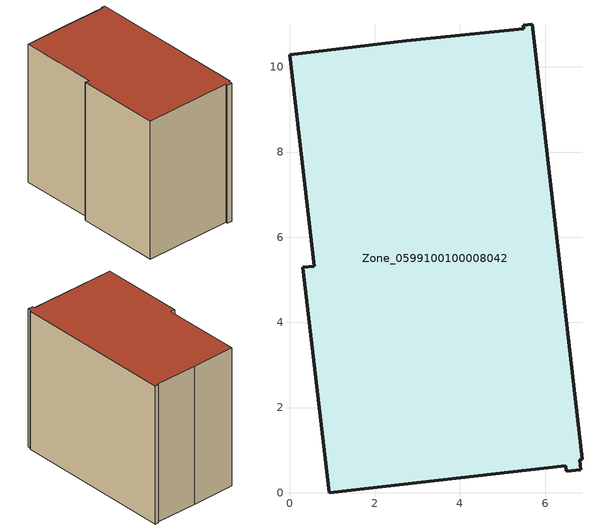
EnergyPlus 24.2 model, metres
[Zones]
Zone_0599100100008042
 floor ground (C_G): 5.49,10.98 5.7,11 6.87,0.79 6.81,0.78 6.83,0.54 6.5,0.5 6.48,0.64 0.94,0 0.32,5.29 0.58,5.32 0,10.29 2.74,10.61 5.5,10.9 z0
 wall outside (C_F): 0.58,5.32 0.32,5.29 0.94,0 6.48,0.64 6.5,0.5 6.83,0.54 6.81,0.78 6.87,0.79 5.7,11 5.49,10.98 5.5,10.9 2.74,10.61 0,10.29 0.58,5.32 z0:9.03
 roof outside (C_R): 5.5,10.9 2.74,10.61 0,10.29 0.58,5.32 0.32,5.29 0.94,0 6.48,0.64 6.5,0.5 6.83,0.54 6.81,0.78 6.87,0.79 5.7,11 5.49,10.98 z9.03
[BUILDING]
Pand.0599100100008042: North Axis=0; Terrain=City; Loads Convergence Tolerance Value=0.04; Temperature Convergence Tolerance Value=0.4; Solar Distribution=FullExterior; Maximum Number of Warmup Days=25; Minimum Number of Warmup Days=1
[Site:Location]
Rotterdam.The.Hague.AP_ZH_NLD Design_Conditions: Latitude=51.96; Longitude=4.45; Time Zone=1; Elevation=-4.5
[SITE:GROUNDTEMPERATURE:BUILDINGSURFACE]
18, 18, 18, 18, 18, 18, 18, 18, 18, 18, 18, 18
[MATERIAL] Thermal Absorptance=0.9; Solar Absorptance=0.7; Visible Absorptance=0.7
Name | Roughness | Thickness | Conductivity | Density | Specific Heat
G.TC.2015-2018 | MediumSmooth | 0.15 | 0.0428571 | 540 | 1210
F.TC.2015-2018 | Rough | 0.3 | 0.0666667 | 1920 | 840
R.TC.2015-2018 | MediumRough | 0.2 | 0.0333333 | 1500 | 1000
[CONSTRUCTION]
C_G: G.TC.2015-2018
C_F: F.TC.2015-2018
C_R: R.TC.2015-2018
[ZONE]
Zone_0599100100008042: Type=1; Multiplier=1; Ceiling Height=Autocalculate; Volume=Autocalculate; Floor Area=autocalculate; Part of Total Floor Area=Yes
[ZONEINFILTRATION:DESIGNFLOWRATE]
Infil_Zone_0599100100008042: Zone or ZoneList or Space or SpaceList=Zone_0599100100008042; Schedule=AlwaysOn; Design Flow Rate Calculation Method=Flow/Area; Flow Rate per Floor Area=0.0015; Constant Term Coefficient=1; Temperature Term Coefficient=0; Velocity Term Coefficient=0; Velocity Squared Term Coefficient=0
[HVACTEMPLATE:ZONE:IDEALLOADSAIRSYSTEM]
Zone_0599100100008042: Maximum Heating Supply Air Temperature=50; Minimum Cooling Supply Air Temperature=13; Maximum Heating Supply Air Humidity Ratio=0.0156; Minimum Cooling Supply Air Humidity Ratio=0.0077; Heating Limit=NoLimit; Cooling Limit=NoLimit; Dehumidification Control Type=ConstantSensibleHeatRatio; Cooling Sensible Heat Ratio=0.7; Dehumidification Setpoint=60; Humidification Control Type=None; Humidification Setpoint=30; Outdoor Air Method=None; Outdoor Air Flow Rate per Person=0.00944; Outdoor Air Flow Rate per Zone Floor Area=0; Outdoor Air Flow Rate per Zone=0; Demand Controlled Ventilation Type=None; Outdoor Air Economizer Type=NoEconomizer; Heat Recovery Type=None; Sensible Heat Recovery Effectiveness=0.7; Latent Heat Recovery Effectiveness=0.65
[ZONECONTROL:THERMOSTAT]
ThermostatControl_Zone_0599100100008042: Zone or ZoneList=Zone_0599100100008042; Control Type Schedule=DualSetpointControlType; Control 1=Thermostat_Zone_0599100100008042; Temperature Difference Between Cutout And Setpoint=0
[THERMOSTATSETPOINT:DUALSETPOINT]
Thermostat_Zone_0599100100008042: Heating Setpoint Temperature Schedule=HeatingSetpoint_Zone_0599100100008042; Cooling Setpoint Temperature Schedule=CoolingSetpoint_Zone_0599100100008042
[SCHEDULE:COMPACT]
HeatingSetpoint_Zone_0599100100008042: Through: 12/31, For: AllDays, Until: 24:00, 21
CoolingSetpoint_Zone_0599100100008042: Through: 12/31, For: AllDays, Until: 24:00, 24
DualSetpointControlType: Through: 12/31, For: AllDays, Until: 24:00, 4
AlwaysOn: Through: 12/31, For: AllDays, Until: 24:00, 1
